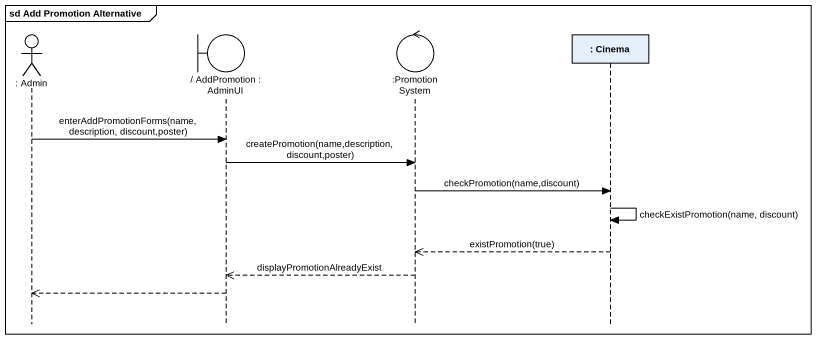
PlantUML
@startuml
mainframe sd Add Promotion Alternative
hide footbox
actor ": Admin" as Admin
boundary "/ AddPromotion : AdminUI" as AddPromotion_AdminUI
control ":PromotionSystem" as PromotionSystem
participant ": Cinema" as Cinema

Admin -> AddPromotion_AdminUI : enterAddPromotionForms(name,description, discount,poster)
AddPromotion_AdminUI -> PromotionSystem : createPromotion(name,description, discount,poster)
PromotionSystem -> Cinema : checkPromotion(name,discount)
Cinema -> Cinema : checkExistPromotion(name, discount)
Cinema -->> PromotionSystem : existPromotion(true)
PromotionSystem -->> AddPromotion_AdminUI : displayPromotionAlreadyExist
AddPromotion_AdminUI -->> Admin
@enduml
